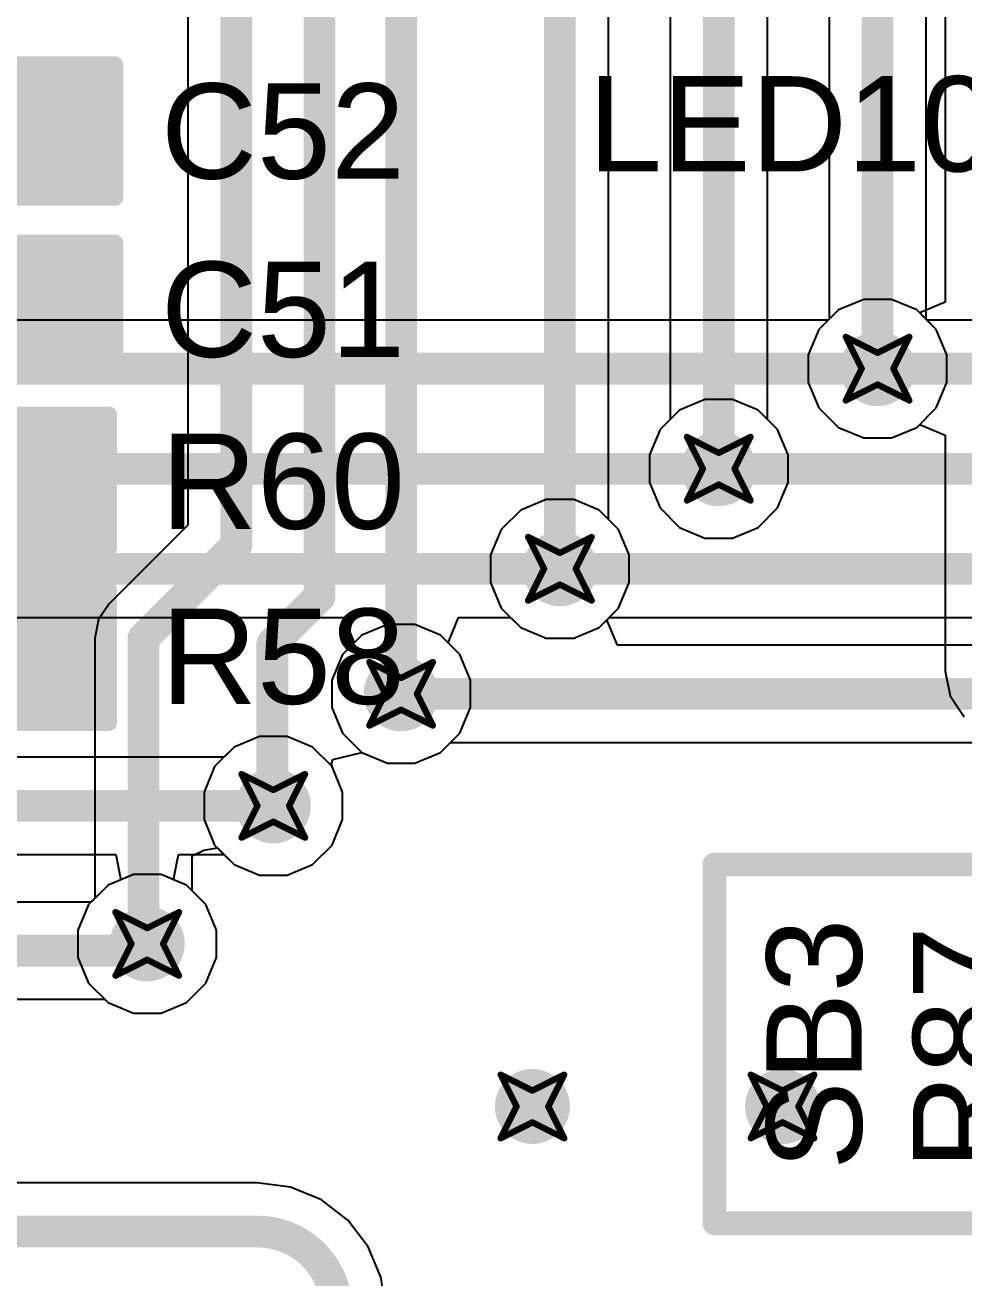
# Model space of a CAD drawing. Header units: inches. Extents: x -0.03 to 9.71, y 0.01 to 4.44.
# Drawn here: x 2.497 to 2.7925, y 1.5208 to 1.9153 of the extents above; entities that cross this region are included whole.
import ezdxf

# ---------------------------------------------------------------- set-up
doc = ezdxf.new("R2010")
doc.units = ezdxf.units.IN
doc.header["$MEASUREMENT"] = 0
for name, color, linetype in [('Bottom Layer', 5, 'Continuous'), ('Drill Drawing', 1, 'Continuous'), ('Layer 1', 16, 'Continuous'), ('Layer 2', 76, 'Continuous'), ('Top Layer', 1, 'Continuous'), ('Top Overlay', 2, 'Continuous'), ('Top Paste', 8, 'Continuous'), ('Top Solder', 216, 'Continuous'), ('Via Holes', 16, 'Continuous')]:
    doc.layers.add(name, color=color, linetype=linetype)
doc.styles.add('Arial', font='', dxfattribs={"height": 0.2})
doc.styles.get('Arial').set_extended_font_data('Arial')

# ---------------------------------------------------------------- blocks, each defined once
blk = doc.blocks.new('R___0603_41')
at = {"layer": 'Top Layer'}
for points in [[(-0.015, 0.0175), (-0.015, -0.0175), (-0.045, -0.0175), (-0.045, 0.0175)], [(0.045, 0.0175), (0.045, -0.0175), (0.015, -0.0175), (0.015, 0.0175)]]:
    blk.add_hatch(color=1, dxfattribs=at).paths.add_polyline_path(points)
at = {"layer": 'Top Paste'}
for points in [[(-0.015, 0.0175), (-0.015, -0.0175), (-0.045, -0.0175), (-0.045, 0.0175)], [(0.045, 0.0175), (0.045, -0.0175), (0.015, -0.0175), (0.015, 0.0175)]]:
    blk.add_hatch(color=8, dxfattribs=at).paths.add_polyline_path(points)
at = {"layer": 'Top Solder'}
for points in [[(-0.011, 0.0215), (-0.011, -0.0215), (-0.049, -0.0215), (-0.049, 0.0215)], [(0.049, 0.0215), (0.049, -0.0215), (0.011, -0.0215), (0.011, 0.0215)]]:
    blk.add_hatch(color=216, dxfattribs=at).paths.add_polyline_path(points)
at = {"layer": 'Top Overlay', "const_width": 0.005}
for points in [[(-0.048, 0.021), (0.048, 0.021)], [(-0.048, -0.021), (-0.048, 0.021)], [(0.048, -0.021), (0.048, 0.021)], [(-0.048, -0.021), (0.048, -0.021)]]:
    blk.add_lwpolyline(points, dxfattribs=at)
at = {"layer": 'Top Overlay', "const_width": 0.0025}
for points in [[(-0.04925, 0.021, 1), (-0.04675, 0.021, 1)], [(-0.04925, 0.021, 1), (-0.04675, 0.021, 1)], [(0.04675, 0.021, 1), (0.04925, 0.021, 1)], [(0.04675, 0.021, 1), (0.04925, 0.021, 1)], [(-0.04925, -0.021, 1), (-0.04675, -0.021, 1)], [(-0.04925, -0.021, 1), (-0.04675, -0.021, 1)], [(0.04675, -0.021, 1), (0.04925, -0.021, 1)], [(0.04675, -0.021, 1), (0.04925, -0.021, 1)]]:
    blk.add_lwpolyline(points, format="xyb", close=True, dxfattribs=at)
blk = doc.blocks.new('R___0603_42')
at = {"layer": 'Top Layer'}
for points in [[(-0.015, 0.0175), (-0.015, -0.0175), (-0.045, -0.0175), (-0.045, 0.0175)], [(0.045, 0.0175), (0.045, -0.0175), (0.015, -0.0175), (0.015, 0.0175)]]:
    blk.add_hatch(color=1, dxfattribs=at).paths.add_polyline_path(points)
at = {"layer": 'Top Paste'}
for points in [[(-0.015, 0.0175), (-0.015, -0.0175), (-0.045, -0.0175), (-0.045, 0.0175)], [(0.045, 0.0175), (0.045, -0.0175), (0.015, -0.0175), (0.015, 0.0175)]]:
    blk.add_hatch(color=8, dxfattribs=at).paths.add_polyline_path(points)
at = {"layer": 'Top Solder'}
for points in [[(-0.011, 0.0215), (-0.011, -0.0215), (-0.049, -0.0215), (-0.049, 0.0215)], [(0.049, 0.0215), (0.049, -0.0215), (0.011, -0.0215), (0.011, 0.0215)]]:
    blk.add_hatch(color=216, dxfattribs=at).paths.add_polyline_path(points)
at = {"layer": 'Top Overlay', "const_width": 0.005}
for points in [[(0.048, 0.021), (-0.048, 0.021)], [(-0.048, 0.021), (-0.048, -0.021)], [(0.048, 0.021), (0.048, -0.021)], [(0.048, -0.021), (-0.048, -0.021)]]:
    blk.add_lwpolyline(points, dxfattribs=at)
at = {"layer": 'Top Overlay', "const_width": 0.0025}
for points in [[(-0.04925, 0.021, 1), (-0.04675, 0.021, 1)], [(-0.04925, 0.021, 1), (-0.04675, 0.021, 1)], [(0.04675, 0.021, 1), (0.04925, 0.021, 1)], [(0.04675, 0.021, 1), (0.04925, 0.021, 1)], [(-0.04925, -0.021, 1), (-0.04675, -0.021, 1)], [(-0.04925, -0.021, 1), (-0.04675, -0.021, 1)], [(0.04675, -0.021, 1), (0.04925, -0.021, 1)], [(0.04675, -0.021, 1), (0.04925, -0.021, 1)]]:
    blk.add_lwpolyline(points, format="xyb", close=True, dxfattribs=at)
blk = doc.blocks.new('C___0603_150')
at = {"layer": 'Top Layer'}
for points in [[(-0.015, 0.0175), (-0.015, -0.0175), (-0.045, -0.0175), (-0.045, 0.0175)], [(0.045, 0.0175), (0.045, -0.0175), (0.015, -0.0175), (0.015, 0.0175)]]:
    blk.add_hatch(color=1, dxfattribs=at).paths.add_polyline_path(points)
at = {"layer": 'Top Paste'}
for points in [[(-0.015, 0.0175), (-0.015, -0.0175), (-0.045, -0.0175), (-0.045, 0.0175)], [(0.045, 0.0175), (0.045, -0.0175), (0.015, -0.0175), (0.015, 0.0175)]]:
    blk.add_hatch(color=8, dxfattribs=at).paths.add_polyline_path(points)
at = {"layer": 'Top Solder'}
for points in [[(-0.01264, 0.01986), (-0.01264, -0.01986), (-0.04736, -0.01986), (-0.04736, 0.01986)], [(0.04736, 0.01986), (0.04736, -0.01986), (0.01264, -0.01986), (0.01264, 0.01986)]]:
    blk.add_hatch(color=216, dxfattribs=at).paths.add_polyline_path(points)
at = {"layer": 'Top Overlay', "const_width": 0.005}
for points in [[(-0.018, 0.021), (-0.049, 0.021)], [(-0.049, 0.021), (-0.049, -0.021)], [(0.049, 0.021), (0.018, 0.021)], [(0.049, 0.021), (0.049, -0.021)], [(-0.018, -0.021), (-0.049, -0.021)], [(0.049, -0.021), (0.018, -0.021)]]:
    blk.add_lwpolyline(points, dxfattribs=at)
at = {"layer": 'Top Overlay', "const_width": 0.0025}
for points in [[(-0.05025, 0.021, 1), (-0.04775, 0.021, 1)], [(-0.05025, 0.021, 1), (-0.04775, 0.021, 1)], [(-0.01925, 0.021, 1), (-0.01675, 0.021, 1)], [(0.01675, 0.021, 1), (0.01925, 0.021, 1)], [(0.04775, 0.021, 1), (0.05025, 0.021, 1)], [(0.04775, 0.021, 1), (0.05025, 0.021, 1)], [(-0.05025, -0.021, 1), (-0.04775, -0.021, 1)], [(-0.05025, -0.021, 1), (-0.04775, -0.021, 1)], [(-0.01925, -0.021, 1), (-0.01675, -0.021, 1)], [(0.01675, -0.021, 1), (0.01925, -0.021, 1)], [(0.04775, -0.021, 1), (0.05025, -0.021, 1)], [(0.04775, -0.021, 1), (0.05025, -0.021, 1)]]:
    blk.add_lwpolyline(points, format="xyb", close=True, dxfattribs=at)
blk = doc.blocks.new('C___0603_151')
at = {"layer": 'Top Layer'}
for points in [[(-0.015, 0.0175), (-0.015, -0.0175), (-0.045, -0.0175), (-0.045, 0.0175)], [(0.045, 0.0175), (0.045, -0.0175), (0.015, -0.0175), (0.015, 0.0175)]]:
    blk.add_hatch(color=1, dxfattribs=at).paths.add_polyline_path(points)
at = {"layer": 'Top Paste'}
for points in [[(-0.015, 0.0175), (-0.015, -0.0175), (-0.045, -0.0175), (-0.045, 0.0175)], [(0.045, 0.0175), (0.045, -0.0175), (0.015, -0.0175), (0.015, 0.0175)]]:
    blk.add_hatch(color=8, dxfattribs=at).paths.add_polyline_path(points)
at = {"layer": 'Top Solder'}
for points in [[(-0.01264, 0.01986), (-0.01264, -0.01986), (-0.04736, -0.01986), (-0.04736, 0.01986)], [(0.04736, 0.01986), (0.04736, -0.01986), (0.01264, -0.01986), (0.01264, 0.01986)]]:
    blk.add_hatch(color=216, dxfattribs=at).paths.add_polyline_path(points)
at = {"layer": 'Top Overlay', "const_width": 0.005}
for points in [[(-0.018, 0.021), (-0.049, 0.021)], [(-0.049, 0.021), (-0.049, -0.021)], [(0.049, 0.021), (0.018, 0.021)], [(0.049, 0.021), (0.049, -0.021)], [(-0.018, -0.021), (-0.049, -0.021)], [(0.049, -0.021), (0.018, -0.021)]]:
    blk.add_lwpolyline(points, dxfattribs=at)
at = {"layer": 'Top Overlay', "const_width": 0.0025}
for points in [[(-0.05025, 0.021, 1), (-0.04775, 0.021, 1)], [(-0.05025, 0.021, 1), (-0.04775, 0.021, 1)], [(-0.01925, 0.021, 1), (-0.01675, 0.021, 1)], [(0.01675, 0.021, 1), (0.01925, 0.021, 1)], [(0.04775, 0.021, 1), (0.05025, 0.021, 1)], [(0.04775, 0.021, 1), (0.05025, 0.021, 1)], [(-0.05025, -0.021, 1), (-0.04775, -0.021, 1)], [(-0.05025, -0.021, 1), (-0.04775, -0.021, 1)], [(-0.01925, -0.021, 1), (-0.01675, -0.021, 1)], [(0.01675, -0.021, 1), (0.01925, -0.021, 1)], [(0.04775, -0.021, 1), (0.05025, -0.021, 1)], [(0.04775, -0.021, 1), (0.05025, -0.021, 1)]]:
    blk.add_lwpolyline(points, format="xyb", close=True, dxfattribs=at)

msp = doc.modelspace()

# ---------------------------------------------------------------- hatches: boundary and pattern name
at = {"layer": 'Bottom Layer'}
h = msp.add_hatch(color=5, dxfattribs=at)
edge = h.paths.add_edge_path()
edge.add_arc((2.76535, 1.80709), 0.01181, 0, 360)
h = msp.add_hatch(color=5, dxfattribs=at)
edge = h.paths.add_edge_path()
edge.add_arc((2.71535, 1.77559), 0.01181, 0, 360)
h = msp.add_hatch(color=5, dxfattribs=at)
edge = h.paths.add_edge_path()
edge.add_arc((2.66535, 1.7441), 0.01181, 0, 360)
h = msp.add_hatch(color=5, dxfattribs=at)
edge = h.paths.add_edge_path()
edge.add_arc((2.61535, 1.70473), 0.01181, 0, 360)
h = msp.add_hatch(color=5, dxfattribs=at)
edge = h.paths.add_edge_path()
edge.add_arc((2.57512, 1.66945), 0.01181, 0, 360)
h = msp.add_hatch(color=5, dxfattribs=at)
edge = h.paths.add_edge_path()
edge.add_arc((2.53543, 1.62598), 0.01181, 0, 360)
h = msp.add_hatch(color=5, dxfattribs=at)
edge = h.paths.add_edge_path()
edge.add_arc((2.65669, 1.5748), 0.01181, 0, 360)
h = msp.add_hatch(color=5, dxfattribs=at)
edge = h.paths.add_edge_path()
edge.add_arc((2.73543, 1.5748), 0.01181, 0, 360)
at = {"layer": 'Layer 1'}
h = msp.add_hatch(color=16, dxfattribs=at)
edge = h.paths.add_edge_path()
edge.add_arc((2.76535, 1.80709), 0.01181, 0, 360)
h = msp.add_hatch(color=16, dxfattribs=at)
edge = h.paths.add_edge_path()
edge.add_arc((2.71535, 1.77559), 0.01181, 0, 360)
h = msp.add_hatch(color=16, dxfattribs=at)
edge = h.paths.add_edge_path()
edge.add_arc((2.66535, 1.7441), 0.01181, 0, 360)
h = msp.add_hatch(color=16, dxfattribs=at)
edge = h.paths.add_edge_path()
edge.add_arc((2.61535, 1.70473), 0.01181, 0, 360)
h = msp.add_hatch(color=16, dxfattribs=at)
edge = h.paths.add_edge_path()
edge.add_arc((2.57512, 1.66945), 0.01181, 0, 360)
h = msp.add_hatch(color=16, dxfattribs=at)
edge = h.paths.add_edge_path()
edge.add_arc((2.53543, 1.62598), 0.01181, 0, 360)
h = msp.add_hatch(color=16, dxfattribs=at)
edge = h.paths.add_edge_path()
edge.add_arc((2.65669, 1.5748), 0.01181, 0, 360)
h = msp.add_hatch(color=16, dxfattribs=at)
edge = h.paths.add_edge_path()
edge.add_arc((2.73543, 1.5748), 0.01181, 0, 360)
at = {"layer": 'Layer 2'}
h = msp.add_hatch(color=76, dxfattribs=at)
edge = h.paths.add_edge_path()
edge.add_arc((2.76535, 1.80709), 0.01181, 0, 360)
h = msp.add_hatch(color=76, dxfattribs=at)
edge = h.paths.add_edge_path()
edge.add_arc((2.71535, 1.77559), 0.01181, 0, 360)
h = msp.add_hatch(color=76, dxfattribs=at)
edge = h.paths.add_edge_path()
edge.add_arc((2.66535, 1.7441), 0.01181, 0, 360)
h = msp.add_hatch(color=76, dxfattribs=at)
edge = h.paths.add_edge_path()
edge.add_arc((2.61535, 1.70473), 0.01181, 0, 360)
h = msp.add_hatch(color=76, dxfattribs=at)
edge = h.paths.add_edge_path()
edge.add_arc((2.57512, 1.66945), 0.01181, 0, 360)
h = msp.add_hatch(color=76, dxfattribs=at)
edge = h.paths.add_edge_path()
edge.add_arc((2.53543, 1.62598), 0.01181, 0, 360)
h = msp.add_hatch(color=76, dxfattribs=at)
edge = h.paths.add_edge_path()
edge.add_arc((2.65669, 1.5748), 0.01181, 0, 360)
h = msp.add_hatch(color=76, dxfattribs=at)
edge = h.paths.add_edge_path()
edge.add_arc((2.73543, 1.5748), 0.01181, 0, 360)
at = {"layer": 'Top Layer'}
h = msp.add_hatch(color=1, dxfattribs=at)
edge = h.paths.add_edge_path()
edge.add_arc((2.76535, 1.80709), 0.01181, 0, 360)
h = msp.add_hatch(color=1, dxfattribs=at)
edge = h.paths.add_edge_path()
edge.add_arc((2.71535, 1.77559), 0.01181, 0, 360)
h = msp.add_hatch(color=1, dxfattribs=at)
edge = h.paths.add_edge_path()
edge.add_arc((2.66535, 1.7441), 0.01181, 0, 360)
h = msp.add_hatch(color=1, dxfattribs=at)
edge = h.paths.add_edge_path()
edge.add_arc((2.61535, 1.70473), 0.01181, 0, 360)
h = msp.add_hatch(color=1, dxfattribs=at)
edge = h.paths.add_edge_path()
edge.add_arc((2.57512, 1.66945), 0.01181, 0, 360)
h = msp.add_hatch(color=1, dxfattribs=at)
edge = h.paths.add_edge_path()
edge.add_arc((2.53543, 1.62598), 0.01181, 0, 360)
h = msp.add_hatch(color=1, dxfattribs=at)
edge = h.paths.add_edge_path()
edge.add_arc((2.65669, 1.5748), 0.01181, 0, 360)
h = msp.add_hatch(color=1, dxfattribs=at)
edge = h.paths.add_edge_path()
edge.add_arc((2.73543, 1.5748), 0.01181, 0, 360)
at = {"layer": 'Via Holes'}
h = msp.add_hatch(color=7, dxfattribs=at)
edge = h.paths.add_edge_path()
edge.add_arc((2.76535, 1.80709), 0.00591, 0, 360)
h = msp.add_hatch(color=7, dxfattribs=at)
edge = h.paths.add_edge_path()
edge.add_arc((2.71535, 1.77559), 0.00591, 0, 360)
h = msp.add_hatch(color=7, dxfattribs=at)
edge = h.paths.add_edge_path()
edge.add_arc((2.66535, 1.7441), 0.00591, 0, 360)
h = msp.add_hatch(color=7, dxfattribs=at)
edge = h.paths.add_edge_path()
edge.add_arc((2.61535, 1.70473), 0.00591, 0, 360)
h = msp.add_hatch(color=7, dxfattribs=at)
edge = h.paths.add_edge_path()
edge.add_arc((2.57512, 1.66945), 0.00591, 0, 360)
h = msp.add_hatch(color=7, dxfattribs=at)
edge = h.paths.add_edge_path()
edge.add_arc((2.53543, 1.62598), 0.00591, 0, 360)
h = msp.add_hatch(color=7, dxfattribs=at)
edge = h.paths.add_edge_path()
edge.add_arc((2.65669, 1.5748), 0.00591, 0, 360)
h = msp.add_hatch(color=7, dxfattribs=at)
edge = h.paths.add_edge_path()
edge.add_arc((2.73543, 1.5748), 0.00591, 0, 360)

# ---------------------------------------------------------------- linework, layer by layer
at = {"layer": 'Bottom Layer'}
for p, q in [((2.76102, 1.8289), (2.753, 1.82558)), ((2.76969, 1.8289), (2.76102, 1.8289)), ((2.77771, 1.82558), (2.76969, 1.8289)), ((2.753, 1.82558), (2.7498, 1.82238)), ((2.78091, 1.82238), (2.77771, 1.82558)), ((2.7498, 1.82238), (1.92815, 1.82238)), ((3.09705, 1.82238), (2.78091, 1.82238)), ((2.08029, 1.7288), (2.59727, 1.7288)), ((2.59727, 1.7288), (2.60059, 1.7208)), ((2.63012, 1.7208), (2.63344, 1.7288)), ((2.63344, 1.7288), (2.6498, 1.7288)), ((2.6498, 1.7288), (2.653, 1.7256)), ((2.67771, 1.7256), (2.68091, 1.7288)), ((2.68091, 1.7288), (3.16004, 1.7288)), ((2.653, 1.7256), (2.66102, 1.72228)), ((2.66969, 1.72228), (2.67771, 1.7256)), ((2.60059, 1.7208), (2.59686, 1.71708)), ((2.63384, 1.71708), (2.63012, 1.7208)), ((2.66102, 1.72228), (2.66969, 1.72228)), ((2.59686, 1.71708), (2.59354, 1.70906)), ((2.63717, 1.70906), (2.63384, 1.71708)), ((2.59354, 1.70906), (2.59354, 1.70039)), ((2.63717, 1.70039), (2.63717, 1.70906)), ((2.59354, 1.70039), (2.59686, 1.69237)), ((2.63384, 1.69237), (2.63717, 1.70039)), ((2.59686, 1.69237), (2.603, 1.68623)), ((2.62771, 1.68623), (2.63384, 1.69237)), ((2.57078, 1.69126), (2.56276, 1.68794)), ((2.57946, 1.69126), (2.57078, 1.69126)), ((2.58747, 1.68794), (2.57946, 1.69126)), ((2.55957, 1.68474), (2.08438, 1.68474)), ((2.56276, 1.68794), (2.55957, 1.68474)), ((2.59361, 1.6818), (2.58747, 1.68794)), ((2.603, 1.68623), (2.61102, 1.68291)), ((2.61969, 1.68291), (2.62771, 1.68623)), ((2.59693, 1.67379), (2.59361, 1.6818)), ((2.61102, 1.68291), (2.61969, 1.68291)), ((2.59693, 1.66511), (2.59693, 1.67379)), ((2.59361, 1.65709), (2.59693, 1.66511)), ((2.58747, 1.65096), (2.59361, 1.65709)), ((2.03449, 1.65416), (2.52554, 1.65416)), ((2.52554, 1.65416), (2.52713, 1.64616)), ((2.54373, 1.64616), (2.54532, 1.65416)), ((2.54532, 1.65416), (2.55957, 1.65416)), ((2.55957, 1.65416), (2.56276, 1.65096)), ((2.56276, 1.65096), (2.57078, 1.64764)), ((2.57946, 1.64764), (2.58747, 1.65096)), ((2.52713, 1.64616), (2.52308, 1.64448)), ((2.54779, 1.64448), (2.54373, 1.64616)), ((2.57078, 1.64764), (2.57946, 1.64764)), ((2.52308, 1.64448), (2.51776, 1.63915)), ((2.55392, 1.63834), (2.54779, 1.64448)), ((2.51776, 1.63915), (1.78683, 1.63915)), ((2.55724, 1.63032), (2.55392, 1.63834)), ((2.55724, 1.62165), (2.55724, 1.63032)), ((2.55392, 1.61363), (2.55724, 1.62165)), ((2.54779, 1.60749), (2.55392, 1.61363)), ((0.88008, 1.60857), (2.52201, 1.60857)), ((2.52201, 1.60857), (2.52308, 1.60749)), ((2.52308, 1.60749), (2.53109, 1.60417)), ((2.53977, 1.60417), (2.54779, 1.60749)), ((2.53109, 1.60417), (2.53977, 1.60417))]:
    msp.add_line(p, q, dxfattribs=at)
at = {"layer": 'Bottom Layer', "const_width": 0.01}
for points in [[(1.9126, 1.80709), (2.80315, 1.80709)], [(1.94409, 1.77559), (2.71535, 1.77559)], [(2.71535, 1.77559), (3.14409, 1.77559)], [(1.97559, 1.7441), (3.17559, 1.7441)], [(2.03449, 1.66945), (2.57512, 1.66945)], [(2.53331, 1.62386), (2.53543, 1.62598)], [(0.88008, 1.62386), (2.53331, 1.62386)]]:
    msp.add_lwpolyline(points, dxfattribs=at)
at = {"layer": 'Bottom Layer', "const_width": 0.005}
for points in [[(2.71285, 1.77559, 1), (2.71785, 1.77559, 1)], [(2.71285, 1.77559, 1), (2.71785, 1.77559, 1)], [(2.57262, 1.66945, 1), (2.57762, 1.66945, 1)], [(2.53293, 1.62598, 1), (2.53793, 1.62598, 1)], [(2.53081, 1.62386, 1), (2.53581, 1.62386, 1)], [(2.53081, 1.62386, 1), (2.53581, 1.62386, 1)]]:
    msp.add_lwpolyline(points, format="xyb", close=True, dxfattribs=at)
at = {"layer": 'Drill Drawing', "const_width": 0.002}
for points in [[(2.75535, 1.81709), (2.76535, 1.81209)], [(2.75535, 1.81709), (2.76035, 1.80709)], [(2.76535, 1.81209), (2.77535, 1.81709)], [(2.77035, 1.80709), (2.77535, 1.81709)], [(2.75535, 1.79709), (2.76035, 1.80709)], [(2.77035, 1.80709), (2.77535, 1.79709)], [(2.75535, 1.79709), (2.76535, 1.80209)], [(2.76535, 1.80209), (2.77535, 1.79709)], [(2.70535, 1.78559), (2.71535, 1.78059)], [(2.70535, 1.78559), (2.71035, 1.77559)], [(2.71535, 1.78059), (2.72535, 1.78559)], [(2.72035, 1.77559), (2.72535, 1.78559)], [(2.70535, 1.76559), (2.71035, 1.77559)], [(2.72035, 1.77559), (2.72535, 1.76559)], [(2.70535, 1.76559), (2.71535, 1.77059)], [(2.71535, 1.77059), (2.72535, 1.76559)], [(2.65535, 1.7541), (2.66535, 1.7491)], [(2.65535, 1.7541), (2.66035, 1.7441)], [(2.66535, 1.7491), (2.67535, 1.7541)], [(2.67035, 1.7441), (2.67535, 1.7541)], [(2.65535, 1.7341), (2.66035, 1.7441)], [(2.67035, 1.7441), (2.67535, 1.7341)], [(2.65535, 1.7341), (2.66535, 1.7391)], [(2.66535, 1.7391), (2.67535, 1.7341)], [(2.60535, 1.71473), (2.61535, 1.70972)], [(2.60535, 1.71473), (2.61035, 1.70473)], [(2.61535, 1.70972), (2.62535, 1.71473)], [(2.62035, 1.70473), (2.62535, 1.71473)], [(2.60535, 1.69473), (2.61035, 1.70473)], [(2.62035, 1.70473), (2.62535, 1.69473)], [(2.60535, 1.69473), (2.61535, 1.69972)], [(2.61535, 1.69972), (2.62535, 1.69473)], [(2.56512, 1.67945), (2.57512, 1.67445)], [(2.56512, 1.67945), (2.57012, 1.66945)], [(2.57512, 1.67445), (2.58512, 1.67945)], [(2.58012, 1.66945), (2.58512, 1.67945)], [(2.56512, 1.65945), (2.57012, 1.66945)], [(2.58012, 1.66945), (2.58512, 1.65945)], [(2.56512, 1.65945), (2.57512, 1.66445)], [(2.57512, 1.66445), (2.58512, 1.65945)], [(2.52543, 1.63598), (2.53543, 1.63098)], [(2.52543, 1.63598), (2.53043, 1.62598)], [(2.53543, 1.63098), (2.54543, 1.63598)], [(2.54043, 1.62598), (2.54543, 1.63598)], [(2.52543, 1.61598), (2.53043, 1.62598)], [(2.54043, 1.62598), (2.54543, 1.61598)], [(2.52543, 1.61598), (2.53543, 1.62098)], [(2.53543, 1.62098), (2.54543, 1.61598)], [(2.64669, 1.5848), (2.65669, 1.5798)], [(2.64669, 1.5848), (2.65169, 1.5748)], [(2.65669, 1.5798), (2.66669, 1.5848)], [(2.66169, 1.5748), (2.66669, 1.5848)], [(2.72543, 1.5848), (2.73543, 1.5798)], [(2.72543, 1.5848), (2.73043, 1.5748)], [(2.73543, 1.5798), (2.74543, 1.5848)], [(2.74043, 1.5748), (2.74543, 1.5848)], [(2.64669, 1.5648), (2.65169, 1.5748)], [(2.66169, 1.5748), (2.66669, 1.5648)], [(2.72543, 1.5648), (2.73043, 1.5748)], [(2.74043, 1.5748), (2.74543, 1.5648)], [(2.64669, 1.5648), (2.65669, 1.5698)], [(2.65669, 1.5698), (2.66669, 1.5648)], [(2.72543, 1.5648), (2.73543, 1.5698)], [(2.73543, 1.5698), (2.74543, 1.5648)]]:
    msp.add_lwpolyline(points, dxfattribs=at)
at = {"layer": 'Drill Drawing', "const_width": 0.001}
for points in [[(2.75485, 1.81709, 1), (2.75585, 1.81709, 1)], [(2.75485, 1.81709, 1), (2.75585, 1.81709, 1)], [(2.77485, 1.81709, 1), (2.77585, 1.81709, 1)], [(2.77485, 1.81709, 1), (2.77585, 1.81709, 1)], [(2.76485, 1.81209, 1), (2.76585, 1.81209, 1)], [(2.76485, 1.81209, 1), (2.76585, 1.81209, 1)], [(2.75985, 1.80709, 1), (2.76085, 1.80709, 1)], [(2.75985, 1.80709, 1), (2.76085, 1.80709, 1)], [(2.76985, 1.80709, 1), (2.77085, 1.80709, 1)], [(2.76985, 1.80709, 1), (2.77085, 1.80709, 1)], [(2.76485, 1.80209, 1), (2.76585, 1.80209, 1)], [(2.76485, 1.80209, 1), (2.76585, 1.80209, 1)], [(2.75485, 1.79709, 1), (2.75585, 1.79709, 1)], [(2.75485, 1.79709, 1), (2.75585, 1.79709, 1)], [(2.77485, 1.79709, 1), (2.77585, 1.79709, 1)], [(2.77485, 1.79709, 1), (2.77585, 1.79709, 1)], [(2.70485, 1.78559, 1), (2.70585, 1.78559, 1)], [(2.70485, 1.78559, 1), (2.70585, 1.78559, 1)], [(2.72485, 1.78559, 1), (2.72585, 1.78559, 1)], [(2.72485, 1.78559, 1), (2.72585, 1.78559, 1)], [(2.71485, 1.78059, 1), (2.71585, 1.78059, 1)], [(2.71485, 1.78059, 1), (2.71585, 1.78059, 1)], [(2.70985, 1.77559, 1), (2.71085, 1.77559, 1)], [(2.70985, 1.77559, 1), (2.71085, 1.77559, 1)], [(2.71985, 1.77559, 1), (2.72085, 1.77559, 1)], [(2.71985, 1.77559, 1), (2.72085, 1.77559, 1)], [(2.71485, 1.77059, 1), (2.71585, 1.77059, 1)], [(2.71485, 1.77059, 1), (2.71585, 1.77059, 1)], [(2.70485, 1.76559, 1), (2.70585, 1.76559, 1)], [(2.70485, 1.76559, 1), (2.70585, 1.76559, 1)], [(2.72485, 1.76559, 1), (2.72585, 1.76559, 1)], [(2.72485, 1.76559, 1), (2.72585, 1.76559, 1)], [(2.65485, 1.7541, 1), (2.65585, 1.7541, 1)], [(2.65485, 1.7541, 1), (2.65585, 1.7541, 1)], [(2.67485, 1.7541, 1), (2.67585, 1.7541, 1)], [(2.67485, 1.7541, 1), (2.67585, 1.7541, 1)], [(2.66485, 1.7491, 1), (2.66585, 1.7491, 1)], [(2.66485, 1.7491, 1), (2.66585, 1.7491, 1)], [(2.65985, 1.7441, 1), (2.66085, 1.7441, 1)], [(2.65985, 1.7441, 1), (2.66085, 1.7441, 1)], [(2.66985, 1.7441, 1), (2.67085, 1.7441, 1)], [(2.66985, 1.7441, 1), (2.67085, 1.7441, 1)], [(2.66485, 1.7391, 1), (2.66585, 1.7391, 1)], [(2.66485, 1.7391, 1), (2.66585, 1.7391, 1)], [(2.65485, 1.7341, 1), (2.65585, 1.7341, 1)], [(2.65485, 1.7341, 1), (2.65585, 1.7341, 1)], [(2.67485, 1.7341, 1), (2.67585, 1.7341, 1)], [(2.67485, 1.7341, 1), (2.67585, 1.7341, 1)], [(2.60485, 1.71473, 1), (2.60585, 1.71473, 1)], [(2.60485, 1.71473, 1), (2.60585, 1.71473, 1)], [(2.62485, 1.71473, 1), (2.62585, 1.71473, 1)], [(2.62485, 1.71473, 1), (2.62585, 1.71473, 1)], [(2.61485, 1.70972, 1), (2.61585, 1.70972, 1)], [(2.61485, 1.70972, 1), (2.61585, 1.70972, 1)], [(2.60985, 1.70473, 1), (2.61085, 1.70473, 1)], [(2.60985, 1.70473, 1), (2.61085, 1.70473, 1)], [(2.61985, 1.70473, 1), (2.62085, 1.70473, 1)], [(2.61985, 1.70473, 1), (2.62085, 1.70473, 1)], [(2.61485, 1.69972, 1), (2.61585, 1.69972, 1)], [(2.61485, 1.69972, 1), (2.61585, 1.69972, 1)], [(2.60485, 1.69473, 1), (2.60585, 1.69473, 1)], [(2.60485, 1.69473, 1), (2.60585, 1.69473, 1)], [(2.62485, 1.69473, 1), (2.62585, 1.69473, 1)], [(2.62485, 1.69473, 1), (2.62585, 1.69473, 1)], [(2.56462, 1.67945, 1), (2.56562, 1.67945, 1)], [(2.56462, 1.67945, 1), (2.56562, 1.67945, 1)], [(2.58462, 1.67945, 1), (2.58562, 1.67945, 1)], [(2.58462, 1.67945, 1), (2.58562, 1.67945, 1)], [(2.57462, 1.67445, 1), (2.57562, 1.67445, 1)], [(2.57462, 1.67445, 1), (2.57562, 1.67445, 1)], [(2.56962, 1.66945, 1), (2.57062, 1.66945, 1)], [(2.56962, 1.66945, 1), (2.57062, 1.66945, 1)], [(2.57962, 1.66945, 1), (2.58062, 1.66945, 1)], [(2.57962, 1.66945, 1), (2.58062, 1.66945, 1)], [(2.57462, 1.66445, 1), (2.57562, 1.66445, 1)], [(2.57462, 1.66445, 1), (2.57562, 1.66445, 1)], [(2.56462, 1.65945, 1), (2.56562, 1.65945, 1)], [(2.56462, 1.65945, 1), (2.56562, 1.65945, 1)], [(2.58462, 1.65945, 1), (2.58562, 1.65945, 1)], [(2.58462, 1.65945, 1), (2.58562, 1.65945, 1)], [(2.52493, 1.63598, 1), (2.52593, 1.63598, 1)], [(2.52493, 1.63598, 1), (2.52593, 1.63598, 1)], [(2.54493, 1.63598, 1), (2.54593, 1.63598, 1)], [(2.54493, 1.63598, 1), (2.54593, 1.63598, 1)], [(2.53493, 1.63098, 1), (2.53593, 1.63098, 1)], [(2.53493, 1.63098, 1), (2.53593, 1.63098, 1)], [(2.52993, 1.62598, 1), (2.53093, 1.62598, 1)], [(2.52993, 1.62598, 1), (2.53093, 1.62598, 1)], [(2.53993, 1.62598, 1), (2.54093, 1.62598, 1)], [(2.53993, 1.62598, 1), (2.54093, 1.62598, 1)], [(2.53493, 1.62098, 1), (2.53593, 1.62098, 1)], [(2.53493, 1.62098, 1), (2.53593, 1.62098, 1)], [(2.52493, 1.61598, 1), (2.52593, 1.61598, 1)], [(2.52493, 1.61598, 1), (2.52593, 1.61598, 1)], [(2.54493, 1.61598, 1), (2.54593, 1.61598, 1)], [(2.54493, 1.61598, 1), (2.54593, 1.61598, 1)], [(2.64619, 1.5848, 1), (2.64719, 1.5848, 1)], [(2.64619, 1.5848, 1), (2.64719, 1.5848, 1)], [(2.66619, 1.5848, 1), (2.66719, 1.5848, 1)], [(2.66619, 1.5848, 1), (2.66719, 1.5848, 1)], [(2.72493, 1.5848, 1), (2.72593, 1.5848, 1)], [(2.72493, 1.5848, 1), (2.72593, 1.5848, 1)], [(2.74493, 1.5848, 1), (2.74593, 1.5848, 1)], [(2.74493, 1.5848, 1), (2.74593, 1.5848, 1)], [(2.65619, 1.5798, 1), (2.65719, 1.5798, 1)], [(2.65619, 1.5798, 1), (2.65719, 1.5798, 1)], [(2.73493, 1.5798, 1), (2.73593, 1.5798, 1)], [(2.73493, 1.5798, 1), (2.73593, 1.5798, 1)], [(2.65119, 1.5748, 1), (2.65219, 1.5748, 1)], [(2.65119, 1.5748, 1), (2.65219, 1.5748, 1)], [(2.66119, 1.5748, 1), (2.66219, 1.5748, 1)], [(2.66119, 1.5748, 1), (2.66219, 1.5748, 1)], [(2.72993, 1.5748, 1), (2.73093, 1.5748, 1)], [(2.72993, 1.5748, 1), (2.73093, 1.5748, 1)], [(2.73993, 1.5748, 1), (2.74093, 1.5748, 1)], [(2.73993, 1.5748, 1), (2.74093, 1.5748, 1)], [(2.65619, 1.5698, 1), (2.65719, 1.5698, 1)], [(2.65619, 1.5698, 1), (2.65719, 1.5698, 1)], [(2.73493, 1.5698, 1), (2.73593, 1.5698, 1)], [(2.73493, 1.5698, 1), (2.73593, 1.5698, 1)], [(2.64619, 1.5648, 1), (2.64719, 1.5648, 1)], [(2.64619, 1.5648, 1), (2.64719, 1.5648, 1)], [(2.66619, 1.5648, 1), (2.66719, 1.5648, 1)], [(2.66619, 1.5648, 1), (2.66719, 1.5648, 1)], [(2.72493, 1.5648, 1), (2.72593, 1.5648, 1)], [(2.72493, 1.5648, 1), (2.72593, 1.5648, 1)], [(2.74493, 1.5648, 1), (2.74593, 1.5648, 1)], [(2.74493, 1.5648, 1), (2.74593, 1.5648, 1)]]:
    msp.add_lwpolyline(points, format="xyb", close=True, dxfattribs=at)
at = {"layer": 'Layer 1'}
for p, q in [((2.78065, 1.82264), (2.78065, 2.44095)), ((2.68065, 1.75965), (2.68065, 2.35132)), ((2.75006, 2.35132), (2.75006, 1.82264)), ((2.70006, 2.34801), (2.70006, 1.79114)), ((2.73065, 1.79114), (2.73065, 2.34801)), ((2.5482, 2.28432), (2.5482, 1.75785)), ((2.75006, 1.82264), (2.74686, 1.81944)), ((2.78384, 1.81944), (2.78065, 1.82264)), ((2.74686, 1.81944), (2.74354, 1.81143)), ((2.78717, 1.81143), (2.78384, 1.81944)), ((2.74354, 1.81143), (2.74354, 1.80275)), ((2.78717, 1.80275), (2.78717, 1.81143)), ((2.74354, 1.80275), (2.74686, 1.79473)), ((2.78384, 1.79473), (2.78717, 1.80275)), ((2.70006, 1.79114), (2.69686, 1.78795)), ((2.73384, 1.78795), (2.73065, 1.79114)), ((2.74686, 1.79473), (2.753, 1.7886)), ((2.77771, 1.7886), (2.78384, 1.79473)), ((2.69686, 1.78795), (2.69354, 1.77993)), ((2.73717, 1.77993), (2.73384, 1.78795)), ((2.753, 1.7886), (2.76102, 1.78528)), ((2.76969, 1.78528), (2.77771, 1.7886)), ((2.76102, 1.78528), (2.76969, 1.78528)), ((2.69354, 1.77993), (2.69354, 1.77125)), ((2.73717, 1.77125), (2.73717, 1.77993)), ((2.69354, 1.77125), (2.69686, 1.76324)), ((2.73384, 1.76324), (2.73717, 1.77125)), ((2.68384, 1.75645), (2.68065, 1.75965)), ((2.69686, 1.76324), (2.703, 1.7571)), ((2.72771, 1.7571), (2.73384, 1.76324)), ((2.5482, 1.75785), (2.52344, 1.73308)), ((2.68717, 1.74843), (2.68384, 1.75645)), ((2.703, 1.7571), (2.71102, 1.75378)), ((2.71969, 1.75378), (2.72771, 1.7571)), ((2.71102, 1.75378), (2.71969, 1.75378)), ((2.68717, 1.73976), (2.68717, 1.74843)), ((2.68384, 1.73174), (2.68717, 1.73976)), ((2.52344, 1.73308), (2.52012, 1.72812)), ((2.68012, 1.72802), (2.68384, 1.73174)), ((2.52012, 1.72812), (2.51896, 1.72227)), ((2.68344, 1.72002), (2.68012, 1.72802)), ((2.51896, 1.72227), (2.51896, 1.64036)), ((3.15751, 1.72002), (2.68344, 1.72002)), ((2.62771, 1.68623), (2.63091, 1.68943)), ((2.63091, 1.68943), (2.9602, 1.68943)), ((2.59385, 1.68407), (2.60299, 1.68624)), ((2.60299, 1.68624), (2.603, 1.68623)), ((2.603, 1.68623), (2.61102, 1.68291)), ((2.61969, 1.68291), (2.62771, 1.68623)), ((2.59344, 1.68282), (2.59385, 1.68407)), ((2.59361, 1.6818), (2.59344, 1.68282)), ((2.59693, 1.67379), (2.59361, 1.6818)), ((2.61102, 1.68291), (2.61969, 1.68291)), ((2.59693, 1.66511), (2.59693, 1.67379)), ((2.59361, 1.65709), (2.59693, 1.66511)), ((2.58747, 1.65096), (2.59361, 1.65709)), ((2.54955, 1.65372), (2.55322, 1.65547)), ((2.54955, 1.64272), (2.54955, 1.65372)), ((2.55322, 1.65547), (2.55755, 1.65618)), ((2.55755, 1.65618), (2.56276, 1.65096)), ((2.56276, 1.65096), (2.57078, 1.64764)), ((2.57946, 1.64764), (2.58747, 1.65096)), ((2.57078, 1.64764), (2.57946, 1.64764)), ((2.55392, 1.63834), (2.54955, 1.64272)), ((2.51694, 1.63834), (2.51362, 1.63032)), ((2.51896, 1.64036), (2.51694, 1.63834)), ((2.55724, 1.63032), (2.55392, 1.63834)), ((2.51362, 1.63032), (2.51362, 1.62165)), ((2.55724, 1.62165), (2.55724, 1.63032)), ((2.51362, 1.62165), (2.51694, 1.61363)), ((2.55392, 1.61363), (2.55724, 1.62165)), ((2.51694, 1.61363), (2.52308, 1.60749)), ((2.54779, 1.60749), (2.55392, 1.61363)), ((2.52308, 1.60749), (2.53109, 1.60417)), ((2.53977, 1.60417), (2.54779, 1.60749)), ((2.53109, 1.60417), (2.53977, 1.60417))]:
    msp.add_line(p, q, dxfattribs=at)
at = {"layer": 'Layer 1', "const_width": 0.01}
for points in [[(2.66535, 1.7441), (2.66535, 2.44095)], [(2.76535, 1.80709), (2.76535, 2.44095)], [(2.61535, 1.7126), (2.61535, 2.39095)], [(2.71535, 1.77559), (2.71535, 2.39095)], [(2.58969, 1.73536), (2.58969, 2.30273)], [(2.56349, 1.75151), (2.56349, 2.29066)], [(2.53425, 1.72227), (2.56349, 1.75151)], [(2.5748, 1.72047), (2.58969, 1.73536)], [(2.53425, 1.62717), (2.53425, 1.72227)], [(2.5748, 1.66976), (2.5748, 1.72047)], [(2.61535, 1.70473), (3.19921, 1.70473)], [(2.5748, 1.66976), (2.57512, 1.66945)], [(2.53425, 1.62717), (2.53543, 1.62598)]]:
    msp.add_lwpolyline(points, dxfattribs=at)
at = {"layer": 'Layer 1', "const_width": 0.005}
for points in [[(2.76285, 1.80709, 1), (2.76785, 1.80709, 1)], [(2.71285, 1.77559, 1), (2.71785, 1.77559, 1)], [(2.56099, 1.75151, 1), (2.56599, 1.75151, 1)], [(2.56099, 1.75151, 1), (2.56599, 1.75151, 1)], [(2.66285, 1.7441, 1), (2.66785, 1.7441, 1)], [(2.58719, 1.73536, 1), (2.59219, 1.73536, 1)], [(2.58719, 1.73536, 1), (2.59219, 1.73536, 1)], [(2.53175, 1.72227, 1), (2.53675, 1.72227, 1)], [(2.53175, 1.72227, 1), (2.53675, 1.72227, 1)], [(2.5723, 1.72047, 1), (2.5773, 1.72047, 1)], [(2.5723, 1.72047, 1), (2.5773, 1.72047, 1)], [(2.61285, 1.7126, 1), (2.61785, 1.7126, 1)], [(2.61285, 1.70473, 1), (2.61785, 1.70473, 1)], [(2.5723, 1.66976, 1), (2.5773, 1.66976, 1)], [(2.5723, 1.66976, 1), (2.5773, 1.66976, 1)], [(2.57262, 1.66945, 1), (2.57762, 1.66945, 1)], [(2.53175, 1.62717, 1), (2.53675, 1.62717, 1)], [(2.53175, 1.62717, 1), (2.53675, 1.62717, 1)], [(2.53293, 1.62598, 1), (2.53793, 1.62598, 1)]]:
    msp.add_lwpolyline(points, format="xyb", close=True, dxfattribs=at)
at = {"layer": 'Layer 2'}
for p, q in [((2.76102, 1.8289), (2.753, 1.82558)), ((2.76969, 1.8289), (2.76102, 1.8289)), ((2.77771, 1.82558), (2.76969, 1.8289)), ((2.753, 1.82558), (2.74686, 1.81944)), ((2.78384, 1.81944), (2.77771, 1.82558)), ((2.74686, 1.81944), (2.74354, 1.81143)), ((2.78717, 1.81143), (2.78384, 1.81944)), ((2.74354, 1.81143), (2.74354, 1.80275)), ((2.78717, 1.80275), (2.78717, 1.81143)), ((2.74354, 1.80275), (2.74686, 1.79473)), ((2.78384, 1.79473), (2.78717, 1.80275)), ((2.71102, 1.7974), (2.703, 1.79408)), ((2.71969, 1.7974), (2.71102, 1.7974)), ((2.72771, 1.79408), (2.71969, 1.7974)), ((2.703, 1.79408), (2.69686, 1.78795)), ((2.73384, 1.78795), (2.72771, 1.79408)), ((2.74686, 1.79473), (2.753, 1.7886)), ((2.77771, 1.7886), (2.78384, 1.79473)), ((2.69686, 1.78795), (2.69354, 1.77993)), ((2.73717, 1.77993), (2.73384, 1.78795)), ((2.753, 1.7886), (2.76102, 1.78528)), ((2.76969, 1.78528), (2.77771, 1.7886)), ((2.76102, 1.78528), (2.76969, 1.78528)), ((2.69354, 1.77993), (2.69354, 1.77125)), ((2.73717, 1.77125), (2.73717, 1.77993)), ((2.69354, 1.77125), (2.69686, 1.76324)), ((2.73384, 1.76324), (2.73717, 1.77125)), ((2.66102, 1.76591), (2.653, 1.76259)), ((2.66969, 1.76591), (2.66102, 1.76591)), ((2.67771, 1.76259), (2.66969, 1.76591)), ((2.653, 1.76259), (2.64686, 1.75645)), ((2.68384, 1.75645), (2.67771, 1.76259)), ((2.69686, 1.76324), (2.703, 1.7571)), ((2.72771, 1.7571), (2.73384, 1.76324)), ((2.64686, 1.75645), (2.64354, 1.74843)), ((2.68717, 1.74843), (2.68384, 1.75645)), ((2.703, 1.7571), (2.71102, 1.75378)), ((2.71969, 1.75378), (2.72771, 1.7571)), ((2.71102, 1.75378), (2.71969, 1.75378)), ((2.64354, 1.74843), (2.64354, 1.73976)), ((2.68717, 1.73976), (2.68717, 1.74843)), ((2.64354, 1.73976), (2.64686, 1.73174)), ((2.68384, 1.73174), (2.68717, 1.73976)), ((2.64686, 1.73174), (2.653, 1.7256)), ((2.67771, 1.7256), (2.68384, 1.73174)), ((2.61102, 1.72654), (2.603, 1.72322)), ((2.61969, 1.72654), (2.61102, 1.72654)), ((2.62771, 1.72322), (2.61969, 1.72654)), ((2.653, 1.7256), (2.66102, 1.72228)), ((2.66969, 1.72228), (2.67771, 1.7256)), ((2.603, 1.72322), (2.59686, 1.71708)), ((2.63384, 1.71708), (2.62771, 1.72322)), ((2.66102, 1.72228), (2.66969, 1.72228)), ((2.59686, 1.71708), (2.59354, 1.70906)), ((2.63717, 1.70906), (2.63384, 1.71708)), ((2.59354, 1.70906), (2.59354, 1.70039)), ((2.63717, 1.70039), (2.63717, 1.70906)), ((2.59354, 1.70039), (2.59686, 1.69237)), ((2.63384, 1.69237), (2.63717, 1.70039)), ((2.59686, 1.69237), (2.603, 1.68623)), ((2.62771, 1.68623), (2.63384, 1.69237)), ((2.57078, 1.69126), (2.56276, 1.68794)), ((2.57946, 1.69126), (2.57078, 1.69126)), ((2.58747, 1.68794), (2.57946, 1.69126)), ((2.56276, 1.68794), (2.55663, 1.6818)), ((2.59361, 1.6818), (2.58747, 1.68794)), ((2.603, 1.68623), (2.61102, 1.68291)), ((2.61969, 1.68291), (2.62771, 1.68623)), ((2.55663, 1.6818), (2.55331, 1.67379)), ((2.59693, 1.67379), (2.59361, 1.6818)), ((2.61102, 1.68291), (2.61969, 1.68291)), ((2.55331, 1.67379), (2.55331, 1.66511)), ((2.59693, 1.66511), (2.59693, 1.67379)), ((2.55331, 1.66511), (2.55663, 1.65709)), ((2.59361, 1.65709), (2.59693, 1.66511)), ((2.55663, 1.65709), (2.56276, 1.65096)), ((2.58747, 1.65096), (2.59361, 1.65709)), ((2.56276, 1.65096), (2.57078, 1.64764)), ((2.57946, 1.64764), (2.58747, 1.65096)), ((2.53109, 1.6478), (2.52308, 1.64448)), ((2.53977, 1.6478), (2.53109, 1.6478)), ((2.54779, 1.64448), (2.53977, 1.6478)), ((2.57078, 1.64764), (2.57946, 1.64764)), ((2.52308, 1.64448), (2.51694, 1.63834)), ((2.55392, 1.63834), (2.54779, 1.64448)), ((2.51694, 1.63834), (2.51362, 1.63032)), ((2.55724, 1.63032), (2.55392, 1.63834)), ((2.51362, 1.63032), (2.51362, 1.62165)), ((2.55724, 1.62165), (2.55724, 1.63032)), ((2.51362, 1.62165), (2.51694, 1.61363)), ((2.55392, 1.61363), (2.55724, 1.62165)), ((2.51694, 1.61363), (2.52308, 1.60749)), ((2.54779, 1.60749), (2.55392, 1.61363)), ((2.52308, 1.60749), (2.53109, 1.60417)), ((2.53977, 1.60417), (2.54779, 1.60749)), ((2.53109, 1.60417), (2.53977, 1.60417))]:
    msp.add_line(p, q, dxfattribs=at)
at = {"layer": 'Top Layer'}
for p, q in [((2.78661, 1.97682), (2.78661, 1.82799)), ((2.76102, 1.8289), (2.753, 1.82558)), ((2.76969, 1.8289), (2.76102, 1.8289)), ((2.77771, 1.82558), (2.76969, 1.8289)), ((2.78661, 1.82799), (2.77861, 1.82468)), ((2.753, 1.82558), (2.74686, 1.81944)), ((2.77861, 1.82468), (2.77771, 1.82558)), ((2.74686, 1.81944), (2.74354, 1.81143)), ((2.74354, 1.81143), (2.74354, 1.80275)), ((2.74354, 1.80275), (2.74686, 1.79473)), ((2.71102, 1.7974), (2.703, 1.79408)), ((2.71969, 1.7974), (2.71102, 1.7974)), ((2.72771, 1.79408), (2.71969, 1.7974)), ((2.703, 1.79408), (2.69686, 1.78795)), ((2.73384, 1.78795), (2.72771, 1.79408)), ((2.74686, 1.79473), (2.753, 1.7886)), ((2.69686, 1.78795), (2.69354, 1.77993)), ((2.73717, 1.77993), (2.73384, 1.78795)), ((2.753, 1.7886), (2.76102, 1.78528)), ((2.76969, 1.78528), (2.77771, 1.7886)), ((2.77771, 1.7886), (2.77861, 1.7895)), ((2.77861, 1.7895), (2.78661, 1.78618)), ((2.76102, 1.78528), (2.76969, 1.78528)), ((2.78661, 1.78618), (2.78661, 1.7119)), ((2.69354, 1.77993), (2.69354, 1.77125)), ((2.73717, 1.77125), (2.73717, 1.77993)), ((2.69354, 1.77125), (2.69686, 1.76324)), ((2.73384, 1.76324), (2.73717, 1.77125)), ((2.66102, 1.76591), (2.653, 1.76259)), ((2.66969, 1.76591), (2.66102, 1.76591)), ((2.67771, 1.76259), (2.66969, 1.76591)), ((2.653, 1.76259), (2.64686, 1.75645)), ((2.68384, 1.75645), (2.67771, 1.76259)), ((2.69686, 1.76324), (2.703, 1.7571)), ((2.72771, 1.7571), (2.73384, 1.76324)), ((2.64686, 1.75645), (2.64354, 1.74843)), ((2.68717, 1.74843), (2.68384, 1.75645)), ((2.703, 1.7571), (2.71102, 1.75378)), ((2.71969, 1.75378), (2.72771, 1.7571)), ((2.71102, 1.75378), (2.71969, 1.75378)), ((2.64354, 1.74843), (2.64354, 1.73976)), ((2.68717, 1.73976), (2.68717, 1.74843)), ((2.64354, 1.73976), (2.64686, 1.73174)), ((2.68384, 1.73174), (2.68717, 1.73976)), ((2.64686, 1.73174), (2.653, 1.7256)), ((2.67771, 1.7256), (2.68384, 1.73174)), ((2.61102, 1.72654), (2.603, 1.72322)), ((2.61969, 1.72654), (2.61102, 1.72654)), ((2.62771, 1.72322), (2.61969, 1.72654)), ((2.653, 1.7256), (2.66102, 1.72228)), ((2.66969, 1.72228), (2.67771, 1.7256)), ((2.603, 1.72322), (2.59686, 1.71708)), ((2.63384, 1.71708), (2.62771, 1.72322)), ((2.66102, 1.72228), (2.66969, 1.72228)), ((2.59686, 1.71708), (2.59354, 1.70906)), ((2.63717, 1.70906), (2.63384, 1.71708)), ((2.59354, 1.70906), (2.59354, 1.70039)), ((2.63717, 1.70039), (2.63717, 1.70906)), ((2.78661, 1.7119), (2.78816, 1.70409)), ((2.78816, 1.70409), (2.79258, 1.69748)), ((2.59354, 1.70039), (2.59686, 1.69237)), ((2.63384, 1.69237), (2.63717, 1.70039)), ((2.59686, 1.69237), (2.603, 1.68623)), ((2.62771, 1.68623), (2.63384, 1.69237)), ((2.57078, 1.69126), (2.56276, 1.68794)), ((2.57946, 1.69126), (2.57078, 1.69126)), ((2.58747, 1.68794), (2.57946, 1.69126)), ((2.56276, 1.68794), (2.55663, 1.6818)), ((2.59361, 1.6818), (2.58747, 1.68794)), ((2.603, 1.68623), (2.61102, 1.68291)), ((2.61969, 1.68291), (2.62771, 1.68623)), ((2.55663, 1.6818), (2.55331, 1.67379)), ((2.59693, 1.67379), (2.59361, 1.6818)), ((2.61102, 1.68291), (2.61969, 1.68291)), ((2.55331, 1.67379), (2.55331, 1.66511)), ((2.59693, 1.66511), (2.59693, 1.67379)), ((2.55331, 1.66511), (2.55663, 1.65709)), ((2.59361, 1.65709), (2.59693, 1.66511)), ((2.55663, 1.65709), (2.56276, 1.65096)), ((2.58747, 1.65096), (2.59361, 1.65709)), ((2.56276, 1.65096), (2.57078, 1.64764)), ((2.57946, 1.64764), (2.58747, 1.65096)), ((2.53109, 1.6478), (2.52308, 1.64448)), ((2.53977, 1.6478), (2.53109, 1.6478)), ((2.54779, 1.64448), (2.53977, 1.6478)), ((2.57078, 1.64764), (2.57946, 1.64764)), ((2.52308, 1.64448), (2.51694, 1.63834)), ((2.55392, 1.63834), (2.54779, 1.64448)), ((2.51694, 1.63834), (2.51362, 1.63032)), ((2.55724, 1.63032), (2.55392, 1.63834)), ((2.51362, 1.63032), (2.51362, 1.62165)), ((2.55724, 1.62165), (2.55724, 1.63032)), ((2.51362, 1.62165), (2.51694, 1.61363)), ((2.55392, 1.61363), (2.55724, 1.62165)), ((2.51694, 1.61363), (2.52308, 1.60749)), ((2.54779, 1.60749), (2.55392, 1.61363)), ((2.52308, 1.60749), (2.53109, 1.60417)), ((2.53977, 1.60417), (2.54779, 1.60749)), ((2.53109, 1.60417), (2.53977, 1.60417)), ((2.57008, 1.55073), (2.4126, 1.55073)), ((2.58052, 1.5494), (2.57008, 1.55078)), ((2.57008, 1.55078), (2.57008, 1.55073)), ((2.59025, 1.54537), (2.58052, 1.5494)), ((2.59861, 1.53896), (2.59025, 1.54537)), ((2.60502, 1.53061), (2.59861, 1.53896)), ((2.60905, 1.52088), (2.60502, 1.53061)), ((2.61042, 1.51043), (2.60905, 1.52088))]:
    msp.add_line(p, q, dxfattribs=at)
at = {"layer": 'Top Layer', "const_width": 0.01}
msp.add_lwpolyline([(2.4126, 1.53543), (2.57008, 1.53543)], dxfattribs=at)
at = {"layer": 'Top Layer', "const_width": 0.005}
msp.add_lwpolyline([(2.56758, 1.53543, 1), (2.57258, 1.53543, 1)], format="xyb", close=True, dxfattribs=at)
msp.add_lwpolyline([(2.56758, 1.53543, 1), (2.57258, 1.53543, 1)], format="xyb", close=True, dxfattribs=at)
at = {"layer": 'Top Layer', "const_width": 0.01}
msp.add_lwpolyline([(2.57008, 1.53543, -0.414214), (2.59508, 1.51043)], format="xyb", dxfattribs=at)
at = {"layer": 'Top Overlay', "const_width": 0.0075}
for points in [[(2.714, 1.651), (2.8693, 1.651)], [(2.714, 1.538), (2.714, 1.651)], [(2.714, 1.538), (2.8693, 1.538)]]:
    msp.add_lwpolyline(points, dxfattribs=at)
at = {"layer": 'Top Overlay', "const_width": 0.00375}
for points in [[(2.71212, 1.651, 1), (2.71588, 1.651, 1)], [(2.71212, 1.651, 1), (2.71588, 1.651, 1)], [(2.71212, 1.538, 1), (2.71588, 1.538, 1)], [(2.71212, 1.538, 1), (2.71588, 1.538, 1)]]:
    msp.add_lwpolyline(points, format="xyb", close=True, dxfattribs=at)

# ---------------------------------------------------------------- block references
at = {"rotation": 180}
for name, p in [('C___0603_150', (2.47638, 1.88189)), ('C___0603_151', (2.47638, 1.82577)), ('R___0603_42', (2.47538, 1.71654))]:
    msp.add_blockref(name, p, dxfattribs=at)
msp.add_blockref('R___0603_41', (2.47538, 1.77165))

# ---------------------------------------------------------------- texts
at = {"layer": 'Top Overlay', "style": 'Arial'}
for s, p in [('LED10', (2.67421, 1.86919)), ('C52', (2.53971, 1.8669)), ('C51', (2.53971, 1.81078)), ('R60', (2.53971, 1.75666)), ('R58', (2.53971, 1.70155))]:
    msp.add_text(s, height=0.03, dxfattribs=at).set_placement(p)
for s, p in [('SB3', (2.76037, 1.55479)), ('R87', (2.80647, 1.55479))]:
    msp.add_text(s, height=0.03, rotation=90, dxfattribs=at).set_placement(p)

doc.saveas('drawing.dxf')
